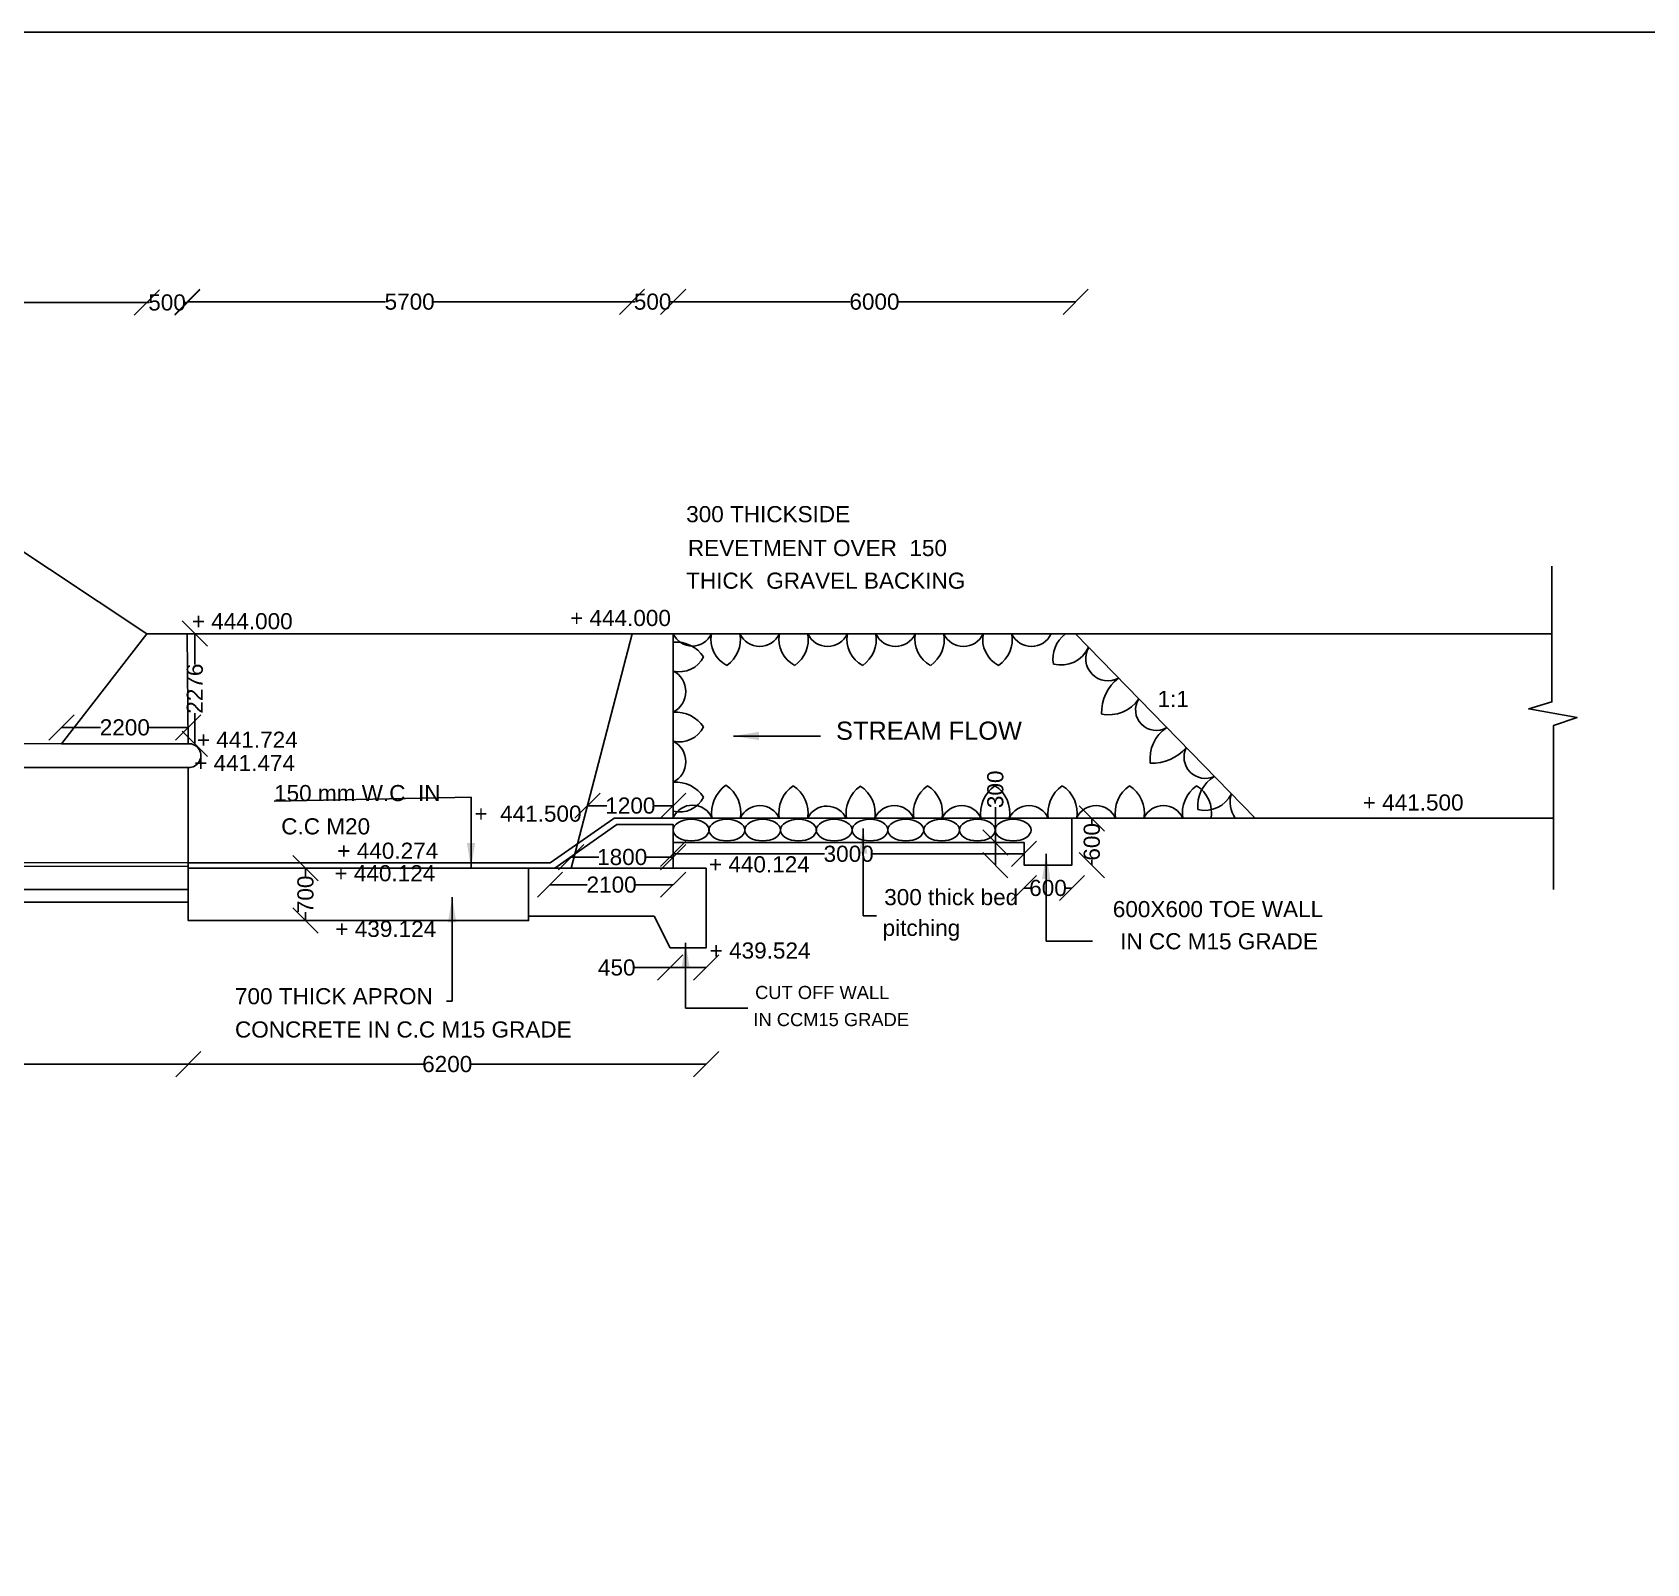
# Model space of a CAD drawing. Header units: millimetres. Extents: x 1075 to 9218, y 2166 to 6936.
# Drawn here: x 6055 to 7656, y 5417 to 6936 of the extents above; entities that cross this region are included whole.
import ezdxf

# ---------------------------------------------------------------- set-up
doc = ezdxf.new("R2010")
doc.units = ezdxf.units.MM
doc.header["$MEASUREMENT"] = 0
for name, color, linetype in [('DIMENSIONS', 7, 'Continuous'), ('DRAWING', 7, 'Continuous'), ('TEXT', 7, 'Continuous')]:
    doc.layers.add(name, color=color, linetype=linetype)
doc.styles.get("Standard").update_dxf_attribs({"font": 'arial.ttf', "height": 16})
doc.dimstyles.get("Standard").update_dxf_attribs({"dimtxt": 16, "dimasz": 25, "dimexe": 0.18, "dimexo": 0.0625, "dimgap": 0.09, "dimtad": 0, "dimdec": 0, "dimzin": 0, "dimdsep": 46, "dimtxsty": 'Standard', "dimblk": 'OBLIQUE', "dimcen": 0.09, "dimse1": 1, "dimse2": 1, "dimadec": 0, "dimazin": 0, "dimtfac": 1, "dimtdec": 0, "dimtofl": 0, "dimtmove": 0, "dimatfit": 3, "dimfxl": 1, "dimtolj": 1, "dimtzin": 0, "dimarcsym": 0})

# ---------------------------------------------------------------- blocks, each defined once
blk = doc.blocks.new('_Oblique')
at = {"color": 0, "linetype": 'ByBlock', "lineweight": -2}
blk.add_line((-0.5, -0.5), (0.5, 0.5), dxfattribs=at)
blk = doc.blocks.new('*D14')
at = {"layer": 'Defpoints', "color": 0}
for p in [(6168.2, 6668), (5829, 6564.5), (6168.2, 6339.2)]:
    blk.add_point(p, dxfattribs=at)
at = {"layer": 'DIMENSIONS', "color": 0, "lineweight": -2}
for p, q in [((5829, 6668), (5974.6, 6668)), ((6168.2, 6668), (6022.6, 6668))]:
    blk.add_line(p, q, dxfattribs=at)
at = {"layer": 'DIMENSIONS', "color": 0, "lineweight": -2, "xscale": 25, "yscale": 25, "zscale": 25, "rotation": 180}
blk.add_blockref('_Oblique', (5829, 6668), dxfattribs=at)
at = {"layer": 'DIMENSIONS', "color": 0, "lineweight": -2, "xscale": 25, "yscale": 25, "zscale": 25}
blk.add_blockref('_Oblique', (6168.2, 6668), dxfattribs=at)
at = {"layer": 'DIMENSIONS', "color": 0, "insert": (5998.6, 6668), "char_height": 16, "attachment_point": 5}
blk.add_mtext('\\A1;3948', dxfattribs=at)
blk = doc.blocks.new('*D15')
at = {"layer": 'Defpoints', "color": 0}
for p in [(6649.7, 6668.8), (6208.4, 6339.2), (6649.7, 6339.2)]:
    blk.add_point(p, dxfattribs=at)
at = {"layer": 'DIMENSIONS', "color": 0, "lineweight": -2}
for p, q in [((6208.4, 6668.8), (6405.1, 6668.8)), ((6649.7, 6668.8), (6453, 6668.8))]:
    blk.add_line(p, q, dxfattribs=at)
at = {"layer": 'DIMENSIONS', "color": 0, "lineweight": -2, "xscale": 25, "yscale": 25, "zscale": 25, "rotation": 180}
blk.add_blockref('_Oblique', (6208.4, 6668.8), dxfattribs=at)
at = {"layer": 'DIMENSIONS', "color": 0, "lineweight": -2, "xscale": 25, "yscale": 25, "zscale": 25}
blk.add_blockref('_Oblique', (6649.7, 6668.8), dxfattribs=at)
at = {"layer": 'DIMENSIONS', "color": 0, "insert": (6429, 6668.8), "char_height": 16, "attachment_point": 5}
blk.add_mtext('\\A1;5700', dxfattribs=at)
blk = doc.blocks.new('*D16')
at = {"layer": 'Defpoints', "color": 0}
for p in [(6208.4, 6668), (6168.2, 6339.2), (6208.4, 6339.6)]:
    blk.add_point(p, dxfattribs=at)
at = {"layer": 'DIMENSIONS', "color": 0, "lineweight": -2}
for p, q in [((6168.2, 6668), (6170.5, 6668)), ((6208.4, 6668), (6206, 6668))]:
    blk.add_line(p, q, dxfattribs=at)
at = {"layer": 'DIMENSIONS', "color": 0, "lineweight": -2, "xscale": 25, "yscale": 25, "zscale": 25, "rotation": 180}
blk.add_blockref('_Oblique', (6168.2, 6668), dxfattribs=at)
at = {"layer": 'DIMENSIONS', "color": 0, "lineweight": -2, "xscale": 25, "yscale": 25, "zscale": 25}
blk.add_blockref('_Oblique', (6208.4, 6668), dxfattribs=at)
at = {"layer": 'DIMENSIONS', "color": 0, "insert": (6188.3, 6668), "char_height": 16, "attachment_point": 5}
blk.add_mtext('\\A1;500', dxfattribs=at)
blk = doc.blocks.new('*D17')
at = {"layer": 'Defpoints', "color": 0}
for p in [(6690.5, 6668.8), (6649.7, 6339.2), (6690.5, 6339.2)]:
    blk.add_point(p, dxfattribs=at)
at = {"layer": 'DIMENSIONS', "color": 0, "lineweight": -2}
for p, q in [((6649.7, 6668.8), (6652.4, 6668.8)), ((6690.5, 6668.8), (6687.8, 6668.8))]:
    blk.add_line(p, q, dxfattribs=at)
at = {"layer": 'DIMENSIONS', "color": 0, "lineweight": -2, "xscale": 25, "yscale": 25, "zscale": 25, "rotation": 180}
blk.add_blockref('_Oblique', (6649.7, 6668.8), dxfattribs=at)
at = {"layer": 'DIMENSIONS', "color": 0, "lineweight": -2, "xscale": 25, "yscale": 25, "zscale": 25}
blk.add_blockref('_Oblique', (6690.5, 6668.8), dxfattribs=at)
at = {"layer": 'DIMENSIONS', "color": 0, "insert": (6670.1, 6668.8), "char_height": 16, "attachment_point": 5}
blk.add_mtext('\\A1;500', dxfattribs=at)
blk = doc.blocks.new('*D18')
at = {"layer": 'Defpoints', "color": 0}
for p in [(7089.8, 6668.8), (6690.5, 6339.2), (7089.8, 6339.2)]:
    blk.add_point(p, dxfattribs=at)
at = {"layer": 'DIMENSIONS', "color": 0, "lineweight": -2}
for p, q in [((6690.5, 6668.8), (6866.2, 6668.8)), ((7089.8, 6668.8), (6914.2, 6668.8))]:
    blk.add_line(p, q, dxfattribs=at)
at = {"layer": 'DIMENSIONS', "color": 0, "lineweight": -2, "xscale": 25, "yscale": 25, "zscale": 25, "rotation": 180}
blk.add_blockref('_Oblique', (6690.5, 6668.8), dxfattribs=at)
at = {"layer": 'DIMENSIONS', "color": 0, "lineweight": -2, "xscale": 25, "yscale": 25, "zscale": 25}
blk.add_blockref('_Oblique', (7089.8, 6668.8), dxfattribs=at)
at = {"layer": 'DIMENSIONS', "color": 0, "insert": (6890.2, 6668.8), "char_height": 16, "attachment_point": 5}
blk.add_mtext('\\A1;6000', dxfattribs=at)
blk = doc.blocks.new('*D37')
at = {"layer": 'Defpoints', "color": 0}
for p in [(6209.3, 6246.5), (6083.6, 6230.3), (6209.3, 6230.3)]:
    blk.add_point(p, dxfattribs=at)
at = {"layer": 'DIMENSIONS', "color": 0, "lineweight": -2}
for p, q in [((6083.6, 6246.5), (6122.4, 6246.5)), ((6209.3, 6246.5), (6170.5, 6246.5))]:
    blk.add_line(p, q, dxfattribs=at)
at = {"layer": 'DIMENSIONS', "color": 0, "lineweight": -2, "xscale": 25, "yscale": 25, "zscale": 25, "rotation": 180}
blk.add_blockref('_Oblique', (6083.6, 6246.5), dxfattribs=at)
at = {"layer": 'DIMENSIONS', "color": 0, "lineweight": -2, "xscale": 25, "yscale": 25, "zscale": 25}
blk.add_blockref('_Oblique', (6209.3, 6246.5), dxfattribs=at)
at = {"layer": 'DIMENSIONS', "color": 0, "insert": (6146.4, 6246.5), "char_height": 16, "attachment_point": 5}
blk.add_mtext('\\A1;2200', dxfattribs=at)
blk = doc.blocks.new('*D38')
at = {"layer": 'Defpoints', "color": 0}
for p in [(6208.4, 6339.6), (6208.4, 6230.3), (6215.9, 6230.3)]:
    blk.add_point(p, dxfattribs=at)
at = {"layer": 'DIMENSIONS', "color": 0, "lineweight": -2}
for p, q in [((6215.9, 6339.6), (6215.9, 6309.1)), ((6215.9, 6230.3), (6215.9, 6260.8))]:
    blk.add_line(p, q, dxfattribs=at)
at = {"layer": 'DIMENSIONS', "color": 0, "lineweight": -2, "xscale": 25, "yscale": 25, "zscale": 25}
for p, rotation in [((6215.9, 6339.6), 90), ((6215.9, 6230.3), 270)]:
    blk.add_blockref('_Oblique', p, dxfattribs=dict(at, rotation=rotation))
at = {"layer": 'DIMENSIONS', "color": 0, "insert": (6215.9, 6285), "char_height": 16, "attachment_point": 5, "rotation": 90}
blk.add_mtext('\\A1;2276', dxfattribs=at)
blk = doc.blocks.new('*D39')
at = {"layer": 'Defpoints', "color": 0}
for p in [(6325.7, 6106.9), (6325.7, 6054.9), (6325.7, 6054.9)]:
    blk.add_point(p, dxfattribs=at)
at = {"layer": 'DIMENSIONS', "color": 0, "lineweight": -2}
for p, q in [((6325.7, 6106.9), (6325.7, 6098.5)), ((6325.7, 6054.9), (6325.7, 6063.2))]:
    blk.add_line(p, q, dxfattribs=at)
at = {"layer": 'DIMENSIONS', "color": 0, "lineweight": -2, "xscale": 25, "yscale": 25, "zscale": 25}
for p, rotation in [((6325.7, 6106.9), 90), ((6325.7, 6054.9), 270)]:
    blk.add_blockref('_Oblique', p, dxfattribs=dict(at, rotation=rotation))
at = {"layer": 'DIMENSIONS', "color": 0, "insert": (6325.7, 6080.9), "char_height": 16, "attachment_point": 5, "rotation": 90}
blk.add_mtext('\\A1;700', dxfattribs=at)
blk = doc.blocks.new('*D40')
at = {"layer": 'Defpoints', "color": 0}
for p in [(6605.4, 6169), (6690.5, 6169), (6690.5, 6168.9)]:
    blk.add_point(p, dxfattribs=at)
at = {"layer": 'DIMENSIONS', "color": 0, "lineweight": -2}
for p, q in [((6605.4, 6168.9), (6624.8, 6168.9)), ((6690.5, 6168.9), (6671.2, 6168.9))]:
    blk.add_line(p, q, dxfattribs=at)
at = {"layer": 'DIMENSIONS', "color": 0, "lineweight": -2, "xscale": 25, "yscale": 25, "zscale": 25, "rotation": 180}
blk.add_blockref('_Oblique', (6605.4, 6168.9), dxfattribs=at)
at = {"layer": 'DIMENSIONS', "color": 0, "lineweight": -2, "xscale": 25, "yscale": 25, "zscale": 25}
blk.add_blockref('_Oblique', (6690.5, 6168.9), dxfattribs=at)
at = {"layer": 'DIMENSIONS', "color": 0, "insert": (6648, 6168.9), "char_height": 16, "attachment_point": 5}
blk.add_mtext('\\A1;1200', dxfattribs=at)
blk = doc.blocks.new('*D41')
at = {"layer": 'Defpoints', "color": 0}
for p in [(6589.3, 6106.9), (6690.5, 6117.9), (6690.5, 6106.9)]:
    blk.add_point(p, dxfattribs=at)
at = {"layer": 'DIMENSIONS', "color": 0, "lineweight": -2}
for p, q in [((6589.3, 6117.9), (6616.7, 6117.9)), ((6690.5, 6117.9), (6663.1, 6117.9))]:
    blk.add_line(p, q, dxfattribs=at)
at = {"layer": 'DIMENSIONS', "color": 0, "lineweight": -2, "xscale": 25, "yscale": 25, "zscale": 25, "rotation": 180}
blk.add_blockref('_Oblique', (6589.3, 6117.9), dxfattribs=at)
at = {"layer": 'DIMENSIONS', "color": 0, "lineweight": -2, "xscale": 25, "yscale": 25, "zscale": 25}
blk.add_blockref('_Oblique', (6690.5, 6117.9), dxfattribs=at)
at = {"layer": 'DIMENSIONS', "color": 0, "insert": (6639.9, 6117.9), "char_height": 16, "attachment_point": 5}
blk.add_mtext('\\A1;1800', dxfattribs=at)
blk = doc.blocks.new('*D42')
at = {"layer": 'Defpoints', "color": 0}
for p in [(6568.3, 6112.1), (6690.5, 6106.9), (6690.5, 6090.5)]:
    blk.add_point(p, dxfattribs=at)
at = {"layer": 'DIMENSIONS', "color": 0, "lineweight": -2}
for p, q in [((6568.3, 6090.5), (6605.3, 6090.5)), ((6690.5, 6090.5), (6653.5, 6090.5))]:
    blk.add_line(p, q, dxfattribs=at)
at = {"layer": 'DIMENSIONS', "color": 0, "lineweight": -2, "xscale": 25, "yscale": 25, "zscale": 25, "rotation": 180}
blk.add_blockref('_Oblique', (6568.3, 6090.5), dxfattribs=at)
at = {"layer": 'DIMENSIONS', "color": 0, "lineweight": -2, "xscale": 25, "yscale": 25, "zscale": 25}
blk.add_blockref('_Oblique', (6690.5, 6090.5), dxfattribs=at)
at = {"layer": 'DIMENSIONS', "color": 0, "insert": (6629.4, 6090.5), "char_height": 16, "attachment_point": 5}
blk.add_mtext('\\A1;2100', dxfattribs=at)
blk = doc.blocks.new('*D43')
at = {"layer": 'Defpoints', "color": 0}
for p in [(7038.6, 6121.1), (6690.5, 6106.9), (7038.6, 6109.9)]:
    blk.add_point(p, dxfattribs=at)
at = {"layer": 'DIMENSIONS', "color": 0, "lineweight": -2}
for p, q in [((6690.5, 6121.1), (6840.6, 6121.1)), ((7038.6, 6121.1), (6888.5, 6121.1))]:
    blk.add_line(p, q, dxfattribs=at)
at = {"layer": 'DIMENSIONS', "color": 0, "lineweight": -2, "xscale": 25, "yscale": 25, "zscale": 25, "rotation": 180}
blk.add_blockref('_Oblique', (6690.5, 6121.1), dxfattribs=at)
at = {"layer": 'DIMENSIONS', "color": 0, "lineweight": -2, "xscale": 25, "yscale": 25, "zscale": 25}
blk.add_blockref('_Oblique', (7038.6, 6121.1), dxfattribs=at)
at = {"layer": 'DIMENSIONS', "color": 0, "insert": (6864.6, 6121.1), "char_height": 16, "attachment_point": 5}
blk.add_mtext('\\A1;3000', dxfattribs=at)
blk = doc.blocks.new('*D44')
at = {"layer": 'Defpoints', "color": 0}
for p in [(7010.2, 6132.4), (7038.6, 6132.4), (7038.6, 6109.9)]:
    blk.add_point(p, dxfattribs=at)
at = {"layer": 'DIMENSIONS', "color": 0, "lineweight": -2}
for p, q in [((7010.2, 6132.4), (7010.2, 6167.4)), ((7010.2, 6109.9), (7010.2, 6132.4))]:
    blk.add_line(p, q, dxfattribs=at)
at = {"layer": 'DIMENSIONS', "color": 0, "lineweight": -2, "xscale": 25, "yscale": 25, "zscale": 25}
for p, rotation in [((7010.2, 6132.4), 90), ((7010.2, 6109.9), 270)]:
    blk.add_blockref('_Oblique', p, dxfattribs=dict(at, rotation=rotation))
at = {"layer": 'DIMENSIONS', "color": 0, "insert": (7010.2, 6185.1), "char_height": 16, "attachment_point": 5, "rotation": 90}
blk.add_mtext('\\A1;300', dxfattribs=at)
blk = doc.blocks.new('*D45')
at = {"layer": 'Defpoints', "color": 0}
for p in [(7038.6, 6109.9), (7086.2, 6109.9), (7086.2, 6087.2)]:
    blk.add_point(p, dxfattribs=at)
at = {"layer": 'DIMENSIONS', "color": 0, "lineweight": -2}
for p, q in [((7038.6, 6087.2), (7044.6, 6087.2)), ((7086.2, 6087.2), (7080.2, 6087.2))]:
    blk.add_line(p, q, dxfattribs=at)
at = {"layer": 'DIMENSIONS', "color": 0, "lineweight": -2, "xscale": 25, "yscale": 25, "zscale": 25, "rotation": 180}
blk.add_blockref('_Oblique', (7038.6, 6087.2), dxfattribs=at)
at = {"layer": 'DIMENSIONS', "color": 0, "lineweight": -2, "xscale": 25, "yscale": 25, "zscale": 25}
blk.add_blockref('_Oblique', (7086.2, 6087.2), dxfattribs=at)
at = {"layer": 'DIMENSIONS', "color": 0, "insert": (7062.4, 6087.2), "char_height": 16, "attachment_point": 5}
blk.add_mtext('\\A1;600', dxfattribs=at)
blk = doc.blocks.new('*D46')
at = {"layer": 'Defpoints', "color": 0}
for p in [(7090.8, 6156.2), (7086.2, 6109.9), (7105.9, 6109.9)]:
    blk.add_point(p, dxfattribs=at)
at = {"layer": 'DIMENSIONS', "color": 0, "lineweight": -2}
for p, q in [((7105.9, 6156.2), (7105.9, 6150.8)), ((7105.9, 6109.9), (7105.9, 6115.3))]:
    blk.add_line(p, q, dxfattribs=at)
at = {"layer": 'DIMENSIONS', "color": 0, "lineweight": -2, "xscale": 25, "yscale": 25, "zscale": 25}
for p, rotation in [((7105.9, 6156.2), 90), ((7105.9, 6109.9), 270)]:
    blk.add_blockref('_Oblique', p, dxfattribs=dict(at, rotation=rotation))
at = {"layer": 'DIMENSIONS', "color": 0, "insert": (7105.9, 6133), "char_height": 16, "attachment_point": 5, "rotation": 90}
blk.add_mtext('\\A1;600', dxfattribs=at)
blk = doc.blocks.new('*D47')
at = {"layer": 'Defpoints', "color": 0}
for p in [(6687.6, 6027.8), (6723.2, 6027.8), (6723.2, 6008.3)]:
    blk.add_point(p, dxfattribs=at)
at = {"layer": 'DIMENSIONS', "color": 0, "lineweight": -2}
for p, q in [((6687.6, 6008.3), (6652.6, 6008.3)), ((6723.2, 6008.3), (6687.6, 6008.3))]:
    blk.add_line(p, q, dxfattribs=at)
at = {"layer": 'DIMENSIONS', "color": 0, "lineweight": -2, "xscale": 25, "yscale": 25, "zscale": 25, "rotation": 180}
blk.add_blockref('_Oblique', (6687.6, 6008.3), dxfattribs=at)
at = {"layer": 'DIMENSIONS', "color": 0, "lineweight": -2, "xscale": 25, "yscale": 25, "zscale": 25}
blk.add_blockref('_Oblique', (6723.2, 6008.3), dxfattribs=at)
at = {"layer": 'DIMENSIONS', "color": 0, "insert": (6634.5, 6008.3), "char_height": 16, "attachment_point": 5}
blk.add_mtext('\\A1;450', dxfattribs=at)
blk = doc.blocks.new('*D49')
at = {"layer": 'Defpoints', "color": 0}
for p in [(6209.4, 6054.9), (2668.8, 5916.1), (6209.4, 5912.5)]:
    blk.add_point(p, dxfattribs=at)
at = {"layer": 'DIMENSIONS', "color": 0, "lineweight": -2}
for p, q in [((2668.8, 5912.5), (4408.6, 5912.5)), ((6209.4, 5912.5), (4469.6, 5912.5))]:
    blk.add_line(p, q, dxfattribs=at)
at = {"layer": 'DIMENSIONS', "color": 0, "lineweight": -2, "xscale": 25, "yscale": 25, "zscale": 25, "rotation": 180}
blk.add_blockref('_Oblique', (2668.8, 5912.5), dxfattribs=at)
at = {"layer": 'DIMENSIONS', "color": 0, "lineweight": -2, "xscale": 25, "yscale": 25, "zscale": 25}
blk.add_blockref('_Oblique', (6209.4, 5912.5), dxfattribs=at)
at = {"layer": 'DIMENSIONS', "color": 0, "insert": (4439.1, 5912.5), "char_height": 16, "attachment_point": 5}
blk.add_mtext('\\A1;47323', dxfattribs=at)
blk = doc.blocks.new('*D50')
at = {"layer": 'Defpoints', "color": 0}
for p in [(6723.2, 6027.8), (6209.4, 5912.5), (6723.2, 5912.5)]:
    blk.add_point(p, dxfattribs=at)
at = {"layer": 'DIMENSIONS', "color": 0, "lineweight": -2}
for p, q in [((6209.4, 5912.5), (6442.3, 5912.5)), ((6723.2, 5912.5), (6490.3, 5912.5))]:
    blk.add_line(p, q, dxfattribs=at)
at = {"layer": 'DIMENSIONS', "color": 0, "lineweight": -2, "xscale": 25, "yscale": 25, "zscale": 25, "rotation": 180}
blk.add_blockref('_Oblique', (6209.4, 5912.5), dxfattribs=at)
at = {"layer": 'DIMENSIONS', "color": 0, "lineweight": -2, "xscale": 25, "yscale": 25, "zscale": 25}
blk.add_blockref('_Oblique', (6723.2, 5912.5), dxfattribs=at)
at = {"layer": 'DIMENSIONS', "color": 0, "insert": (6466.3, 5912.5), "char_height": 16, "attachment_point": 5}
blk.add_mtext('\\A1;6200', dxfattribs=at)

msp = doc.modelspace()

# ---------------------------------------------------------------- linework, layer by layer
at = {"layer": 'DIMENSIONS', "color": 0}
msp.add_lwpolyline([(9181.6, 2166.3), (1075.5, 2166.3), (1075.5, 6936.1), (9181.6, 6936.1)], close=True, dxfattribs=at)
at = {"layer": 'DRAWING', "color": 0}
for points in [[(1233.5, 6276.4), (2475.7, 6273.5), (2668.5, 6369.5), (2710.1, 6369.5), (3105.3, 6566.7), (3431.9, 6566.7), (3518.2, 6610.8), (3596.3, 6610.8), (3770.3, 6495.6), (5412.4, 6495.6), (5580.3, 6608.3), (5658.3, 6608.3), (5745.6, 6564.5), (5829, 6564.5), (6168.2, 6339.2), (6208.4, 6339.2), (7562.4, 6339.2), (7562.4, 6406.4)], [(6168.2, 6339.2), (6083.6, 6230.3), (6210, 6230.3)], [(6209.3, 6230.3), (6208.4, 6339.2)], [(6589.3, 6106.9), (6649.7, 6339.2)], [(6690.5, 6157), (6690.5, 6339.2)], [(7089.8, 6339.2), (7267.8, 6156.6)], [(7562.4, 6339.2), (7562.4, 6271.9), (7539.4, 6264.8), (7587.3, 6256.5), (7563.8, 6248.4), (7563.8, 6085.6)], [(6083.6, 6230.3), (4154.6, 6230.6)], [(2668.8, 6206.8), (6209.5, 6206.8)], [(2668.8, 6113.8), (6209.4, 6112.1), (6209.4, 6206.8)], [(6209.4, 6112.1), (6568.3, 6112.1), (6630.5, 6155.6), (6632.1, 6156.6), (7563.8, 6156.6)], [(6690.5, 6132.4), (7038.6, 6132.4), (7038.6, 6109.9), (7086.2, 6109.9), (7086.2, 6156.6)], [(6573, 6106.9), (6634.6, 6150.1), (6690.5, 6150.1), (6690.5, 6106.9)], [(2668.8, 6110), (6209.4, 6108.6)], [(6209.4, 6112.1), (6209.4, 6054.9), (6547, 6054.9), (6547, 6106.9), (6209.4, 6106.9)], [(6547, 6106.9), (6723.2, 6106.9), (6723.2, 6027.8), (6687.6, 6027.8), (6671.6, 6059.2), (6547, 6059.2)], [(2668.8, 6085.7), (6209.4, 6085.7)], [(6209.4, 6073.2), (2668.8, 6073.2)]]:
    msp.add_lwpolyline(points, dxfattribs=at)
for centre, radius, start, end in [((6709.5, 6348.1), 20.9, 205.1655, 334.8345), ((6692.6, 6297.2), 34.1, 34.3886, 93.4715), ((6757.1, 6333.9), 29.2, 169.4427, 242.6084), ((6725.6, 6333.8), 31.6, 304.9721, 9.8777), ((6776.3, 6348.5), 21.6, 205.2612, 334.7388), ((6824.6, 6333.9), 29.2, 169.4427, 242.6084), ((6793, 6333.8), 31.6, 304.9721, 9.8777), ((6843.7, 6348.5), 21.6, 205.2612, 334.7388), ((6892, 6333.9), 29.2, 169.4427, 242.6084), ((6860.4, 6333.8), 31.6, 304.9721, 9.8777), ((6911.1, 6348.5), 21.6, 205.2612, 334.7388), ((6959.4, 6333.9), 29.2, 169.4427, 242.6084), ((6927.9, 6333.8), 31.6, 304.9721, 9.8777), ((6978.5, 6348.5), 21.6, 205.2612, 334.7388), ((7026.8, 6333.9), 29.2, 169.4427, 242.6084), ((6995.3, 6333.8), 31.6, 304.9721, 9.8777), ((7046, 6348.5), 21.6, 205.2612, 334.7388), ((7097.7, 6314.7), 30.4, 126.2226, 190.42), ((6696.6, 6328.8), 27.1, 256.9827, 332.9188), ((7075.1, 6338.8), 30.4, 256.1969, 335.1723), ((7121.9, 6314.9), 22.1, 150.0259, 298.5281), ((6680.3, 6282.1), 22.8, 296.6424, 63.3576), ((7158.3, 6261.4), 42.8, 127.1472, 182.0001), ((7122.6, 6295.4), 36.3, 258.66, 325.471), ((7169.6, 6263.8), 20.3, 147.0906, 301.4634), ((6692.6, 6227.7), 34.1, 34.3886, 93.4715), ((6696.6, 6259.3), 27.1, 256.9827, 332.9188), ((6680.3, 6212.5), 22.8, 296.6424, 63.3576), ((7200.6, 6215.6), 37, 123.4217, 187.2937), ((6210, 6218.6), 11.8, 267.6701, 93.2056), ((7165.4, 6256.3), 45.4, 268.1069, 319.0355), ((7218.6, 6217.1), 21.2, 153.4343, 295.1197), ((6692.6, 6158.2), 34.1, 34.3886, 93.4715), ((6762, 6161.8), 33.4, 125.0921, 188.9406), ((6725.4, 6162), 32.2, 350.3415, 57.3549), ((6828.7, 6161.4), 33.4, 125.0921, 188.9406), ((6792.1, 6161.6), 32.2, 350.3415, 57.3549), ((6895.4, 6161), 33.4, 125.0921, 188.9406), ((6858.8, 6161.2), 32.2, 350.3415, 57.3549), ((6962.2, 6161.4), 33.4, 125.0921, 188.9406), ((6925.6, 6161.6), 32.2, 350.3415, 57.3549), ((7028.9, 6161.4), 33.4, 125.0921, 188.9406), ((6992.3, 6161.6), 32.2, 350.3415, 57.3549), ((7095.7, 6161.4), 33.4, 125.0921, 188.9406), ((7059.1, 6161.6), 32.2, 350.3415, 57.3549), ((7162.4, 6161.4), 33.4, 125.0921, 188.9406), ((7125.8, 6161.6), 32.2, 350.3415, 57.3549), ((7229.1, 6161.4), 33.4, 125.0921, 188.9406), ((7192.5, 6161.6), 32.2, 350.3415, 57.3549), ((7244.4, 6168.9), 33.5, 120.1335, 186.7385), ((6696.6, 6189.7), 27.1, 256.9827, 332.9188), ((6709.7, 6148.3), 21.1, 23.3517, 155.4161), ((6776.4, 6147.9), 21.1, 23.3517, 155.4161), ((6843, 6147.4), 21.1, 23.3517, 155.4161), ((6909.8, 6147.9), 21.1, 23.3517, 155.4161), ((6976.6, 6147.9), 21.1, 23.3517, 155.4161), ((7043.3, 6147.9), 21.1, 23.3517, 155.4161), ((7110, 6147.9), 21.1, 23.3517, 155.4161), ((7176.8, 6147.9), 21.1, 23.3517, 155.4161), ((7217.9, 6193.7), 29.5, 256.9277, 333.8357), ((7271.3, 6172.5), 28.2, 163.1513, 214.3459)]:
    msp.add_arc(centre, radius, start, end, dxfattribs=at)
for centre in [(6708.3, 6144.7), (6743.8, 6144.7), (6779.3, 6144.7), (6814.8, 6144.7), (6850.3, 6144.7), (6885.8, 6144.7), (6921.3, 6144.7), (6956.8, 6144.7), (6992.3, 6144.7), (7027.8, 6144.7)]:
    msp.add_ellipse(centre, major_axis=(-17.8, 0), ratio=0.602036, dxfattribs=at)

# ---------------------------------------------------------------- texts
at = {"layer": 'TEXT', "color": 0}
for s, height, p in [('300 THICKSIDE', 16, (6703.4, 6450.1)), ('REVETMENT OVER  150', 16, (6705.1, 6416.5)), ('THICK  GRAVEL BACKING', 16, (6703.4, 6384.1)), ('+ 444.000', 16, (6212.9, 6343.9)), ('+ 444.000', 16, (6588.2, 6347.1)), ('1:1', 16, (7171.1, 6266.8)), ('STREAM FLOW', 18, (6852.1, 6234.3)), ('+ 441.724', 16, (6217.9, 6226.3)), ('+ 441.474', 16, (6215.2, 6203.2)), ('150 mm W.C  IN ', 16, (6294.5, 6173.4)), ('+  441.500', 16, (6493.3, 6153)), ('+ 441.500', 16, (7374.7, 6164.1)), ('C.C M20', 16, (6301.6, 6140.4)), ('+ 440.274', 16, (6357.3, 6116.2)), ('+ 440.124', 16, (6354.4, 6093.9)), ('+ 440.124', 16, (6726, 6102.7)), ('300 thick bed', 16, (6899.9, 6070.2)), ('600X600 TOE WALL', 16, (7126.7, 6058.3)), ('pitching', 16, (6898.3, 6039.7)), ('+ 439.124', 16, (6355.3, 6038.7)), ('IN CC M15 GRADE', 16, (7134, 6026.4)), ('+ 439.524', 16, (6726.7, 6017.2)), ('700 THICK APRON ', 16, (6255.7, 5971.9)), ('CUT OFF WALL ', 13, (6771.8, 5977.1)), ('IN CCM15 GRADE', 13, (6770.1, 5950.2)), ('CONCRETE IN C.C M15 GRADE', 16, (6255.7, 5938.9))]:
    msp.add_text(s, height=height, dxfattribs=at).set_placement(p)

# ---------------------------------------------------------------- dimensions: what is measured, and where the dimension line sits
at = {"layer": 'DIMENSIONS', "color": 0}
for base, p1, p2, text, picture, middle in [((6168.2, 6668), (5829, 6564.5), (6168.2, 6339.2), '3948', '*D14', (5998.6, 6668)), ((6208.4, 6668), (6168.2, 6339.2), (6208.4, 6339.6), '500', '*D16', (6188.3, 6668)), ((6649.7, 6668.8), (6208.4, 6339.2), (6649.7, 6339.2), '5700', '*D15', (6429, 6668.8)), ((6690.5, 6668.8), (6649.7, 6339.2), (6690.5, 6339.2), '500', '*D17', (6670.1, 6668.8)), ((7089.8, 6668.8), (6690.5, 6339.2), (7089.8, 6339.2), '6000', '*D18', (6890.2, 6668.8)), ((6209.3, 6246.5), (6083.6, 6230.3), (6209.3, 6230.3), '2200', '*D37', (6146.4, 6246.5)), ((6690.5, 6168.9), (6605.4, 6169), (6690.5, 6169), '1200', '*D40', (6648, 6168.9)), ((6690.5, 6117.9), (6589.3, 6106.9), (6690.5, 6106.9), '1800', '*D41', (6639.9, 6117.9)), ((7038.6, 6121.1), (6690.5, 6106.9), (7038.6, 6109.9), '3000', '*D43', (6864.6, 6121.1)), ((6690.5, 6090.5), (6568.3, 6112.1), (6690.5, 6106.9), '2100', '*D42', (6629.4, 6090.5)), ((7086.2, 6087.2), (7038.6, 6109.9), (7086.2, 6109.9), '600', '*D45', (7062.4, 6087.2)), ((6209.4, 5912.5), (2668.8, 5916.1), (6209.4, 6054.9), '47323', '*D49', (4439.1, 5912.5)), ((6723.2, 5912.5), (6209.4, 5912.5), (6723.2, 6027.8), '6200', '*D50', (6466.3, 5912.5))]:
    dim = msp.add_linear_dim(base=base, p1=p1, p2=p2, text=text, dimstyle='Standard', dxfattribs=at)
    dim.commit()
    dim.dimension.update_dxf_attribs({"geometry": picture, "text_midpoint": middle})
for base, p1, p2, text, picture, middle in [((6215.9, 6230.3), (6208.4, 6339.6), (6208.4, 6230.3), '2276', '*D38', (6215.9, 6285)), ((7105.9, 6109.9), (7090.8, 6156.2), (7086.2, 6109.9), '600', '*D46', (7105.9, 6133)), ((6325.7, 6054.9), (6325.7, 6106.9), (6325.7, 6054.9), '700', '*D39', (6325.7, 6080.9))]:
    dim = msp.add_linear_dim(base=base, p1=p1, p2=p2, angle=90, text=text, dimstyle='Standard', dxfattribs=at)
    dim.commit()
    dim.dimension.update_dxf_attribs({"geometry": picture, "text_midpoint": middle})
dim = msp.add_linear_dim(base=(7010.2, 6132.4), p1=(7038.6, 6109.9), p2=(7038.6, 6132.4), angle=90, text='300', dimstyle='Standard', dxfattribs=at)
dim.commit()
dim.dimension.update_dxf_attribs({"geometry": '*D44', "text_midpoint": (7010.2, 6185.1), "dimtype": 160})
dim = msp.add_linear_dim(base=(6723.2, 6008.3), p1=(6687.6, 6027.8), p2=(6723.2, 6027.8), text='450', dimstyle='Standard', dxfattribs=at)
dim.commit()
dim.dimension.update_dxf_attribs({"geometry": '*D47', "text_midpoint": (6634.5, 6008.3), "dimtype": 160})

# ---------------------------------------------------------------- leaders
for points in [[(6750.5, 6238), (6836.7, 6238)], [(6489.9, 6106.9), (6489.9, 6177.2), (6294.5, 6173.4)], [(6879, 6146.2), (6879, 6059.6), (6892.1, 6059.6)], [(7060.6, 6121), (7060.6, 6034.4), (7106.7, 6034.4)], [(6471.2, 6078.2), (6471.2, 5974.9), (6465.5, 5974.9)], [(6702.8, 6032.7), (6702.8, 5967.9), (6764.6, 5967.9)]]:
    msp.add_leader(points, dimstyle='Standard', override={"dimgap": 0.09, "dimtad": 0}, dxfattribs=at)

doc.saveas('drawing.dxf')
